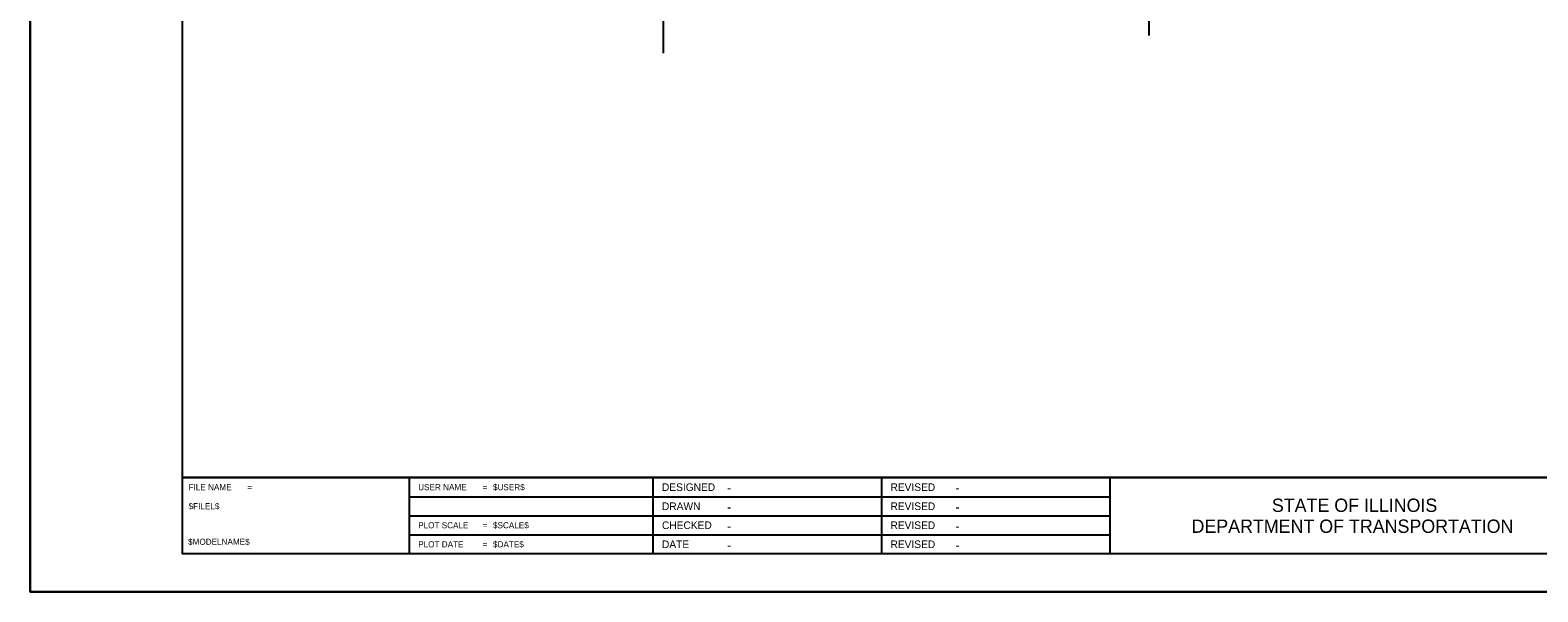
# Model space of a CAD drawing. Extents: x 2147164 to 2147844, y 2147261 to 2147701.
# Drawn here: x 2147163.9 to 2147559.8, y 2147260.6 to 2147408.1 of the extents above; entities that cross this region are included whole.
import ezdxf

# ---------------------------------------------------------------- set-up
doc = ezdxf.new("R2010")
doc.units = 0
for name, color, linetype in [('Design_EX_Roadway Dimensions', 7, 'Continuous'), ('Level 48', 7, 'Continuous'), ('Sheets_50 Reference Boundary', 7, 'Continuous'), ('Sheets_General Details', 7, 'Continuous'), ('Sheets_Printer Plotting Border', 7, 'Continuous')]:
    doc.layers.add(name, color=color, linetype=linetype)

msp = doc.modelspace()

# ---------------------------------------------------------------- linework, layer by layer
at = {"layer": 'Design_EX_Roadway Dimensions'}
for p, q in [((2147457.62, 2147418.27), (2147457.62, 2147406.72)), ((2147330.17, 2147413.91), (2147330.17, 2147402.11))]:
    msp.add_line(p, q, dxfattribs=at)
at = {"layer": 'Level 48'}
msp.add_lwpolyline([(2147163.93, 2147700.59), (2147843.93, 2147700.59), (2147843.93, 2147260.59), (2147163.93, 2147260.59)], close=True, dxfattribs=at)
at = {"layer": 'Sheets_50 Reference Boundary'}
msp.add_lwpolyline([(2147203.93, 2147690.59), (2147833.93, 2147690.59), (2147833.93, 2147290.59), (2147203.93, 2147290.59)], close=True, dxfattribs=at)
at = {"layer": 'Sheets_General Details'}
for p, q in [((2147163.93, 2147700.59), (2147163.93, 2147260.59)), ((2147203.93, 2147290.59), (2147833.93, 2147290.59)), ((2147263.42, 2147290.59), (2147263.42, 2147270.59)), ((2147327.42, 2147290.59), (2147327.42, 2147270.59)), ((2147387.42, 2147290.59), (2147387.42, 2147270.59)), ((2147447.42, 2147290.59), (2147447.42, 2147270.59)), ((2147263.42, 2147285.59), (2147447.42, 2147285.59)), ((2147263.42, 2147280.59), (2147447.42, 2147280.59)), ((2147263.42, 2147275.59), (2147447.42, 2147275.59)), ((2147843.93, 2147260.59), (2147163.93, 2147260.59))]:
    msp.add_line(p, q, dxfattribs=at)
msp.add_lwpolyline([(2147203.93, 2147690.59), (2147833.93, 2147690.59), (2147833.93, 2147270.59), (2147203.93, 2147270.59)], close=True, dxfattribs=at)
at = {"layer": 'Sheets_Printer Plotting Border'}
msp.add_lwpolyline([(2147163.93, 2147260.59), (2147843.93, 2147260.59), (2147843.93, 2147700.59), (2147163.93, 2147700.59)], close=True, dxfattribs=at)

# ---------------------------------------------------------------- texts
at = {"layer": 'Sheets_General Details'}
for s, p in [('FILE NAME', (2147205.53, 2147287.29)), ('=', (2147220.98, 2147287.29)), ('USER NAME', (2147265.82, 2147287.29)), ('=', (2147282.77, 2147287.29)), ('$USER$', (2147285.46, 2147287.29)), ('$FILEL$', (2147205.53, 2147282.29)), ('PLOT SCALE', (2147265.82, 2147277.29)), ('=', (2147282.77, 2147277.29)), ('$SCALE$', (2147285.46, 2147277.29)), ('$MODELNAME$', (2147205.4, 2147272.95)), ('PLOT DATE', (2147265.82, 2147272.29)), ('$DATE$', (2147285.46, 2147272.29)), ('=', (2147282.77, 2147272.29))]:
    msp.add_text(s, height=1.6, rotation=360, dxfattribs=at).set_placement(p)
for s, height, p in [('DESIGNED', 2, (2147329.82, 2147287.09)), ('-', 2.4, (2147346.9, 2147286.69)), ('REVISED', 2, (2147389.82, 2147287.09)), ('-', 2.4, (2147406.9, 2147286.69)), ('DRAWN', 2, (2147329.82, 2147282.09)), ('-', 2.4, (2147346.9, 2147281.69)), ('REVISED', 2, (2147389.82, 2147282.09)), ('-', 2.4, (2147406.9, 2147281.69)), ('STATE OF ILLINOIS', 3.5, (2147489.96, 2147281.59)), ('CHECKED', 2, (2147329.82, 2147277.09)), ('REVISED', 2, (2147389.82, 2147277.09)), ('DEPARTMENT OF TRANSPORTATION', 3.5, (2147468.86, 2147276.09)), ('DATE', 2, (2147329.82, 2147272.09)), ('-', 2.4, (2147346.9, 2147276.69)), ('REVISED', 2, (2147389.82, 2147272.09)), ('-', 2.4, (2147406.9, 2147276.69)), ('-', 2.4, (2147346.9, 2147271.69)), ('-', 2.4, (2147406.9, 2147271.69))]:
    msp.add_text(s, height=height, dxfattribs=at).set_placement(p)

doc.saveas('drawing.dxf')
